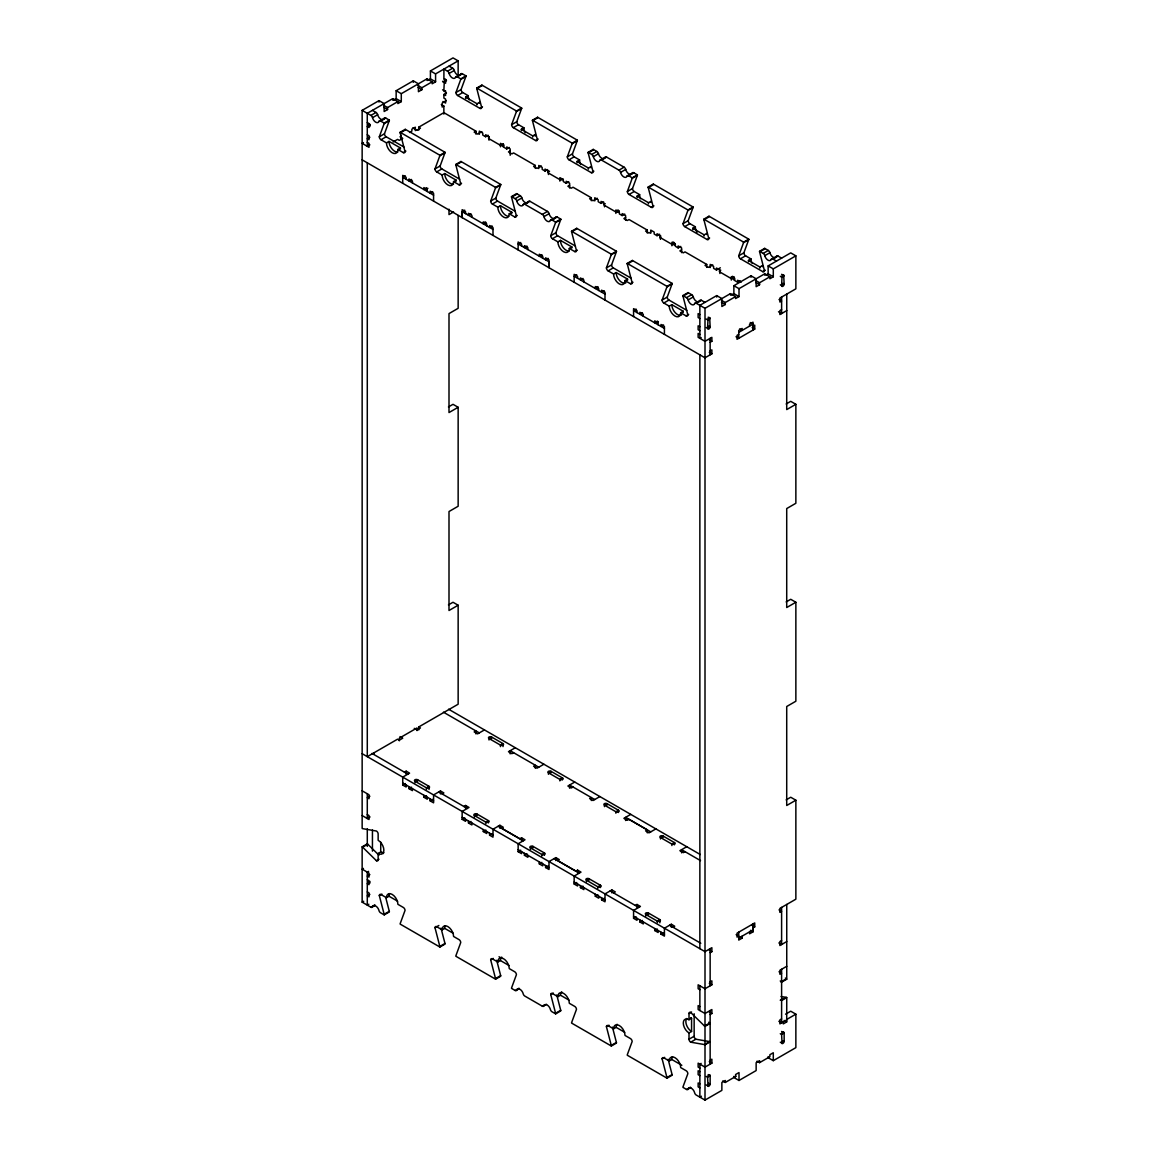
<?xml version="1.0" encoding="UTF-8"?>
<svg xmlns="http://www.w3.org/2000/svg" width="1158" height="1158" viewBox="0 0 1158 1158"><rect width="100%" height="100%" fill="white"/><g stroke="black" fill="none" stroke-linecap="round" stroke-linejoin="round"><path stroke-width="1.5" d="M369.865 126.569L369.952 124.268M445.627 90.932A1.824 1.057 -60 0 1 443.861 90.556L444.339 80.814A2.099 1.216 -60 0 1 445.946 79.902L446.409 80.365M708.87 326.035L710.144 326.773L707.567 328.264L708.059 318.508A2.099 1.216 -60 0 1 709.666 317.596L710.144 326.788A1.824 1.057 -60 0 1 708.87 329.002A1.824 1.057 -60 0 1 707.581 328.264L706.293 327.526M710.144 1084.178L709.666 1085.437A2.099 1.216 -60 0 1 708.059 1086.349L707.581 1077.172A1.824 1.057 -60 0 1 708.87 1074.942A1.824 1.057 -60 0 1 710.144 1075.681L710.144 1084.178L708.537 1083.251M782.866 283.319L784.154 284.057L781.621 285.519L782.055 275.792A2.099 1.216 -60 0 1 783.662 274.88L784.154 284.057A1.824 1.057 -60 0 1 782.866 286.287A1.824 1.057 -60 0 1 781.578 285.534L780.289 284.796M784.154 1041.462L783.662 1042.707A2.099 1.216 -60 0 1 782.07 1043.619L781.607 1034.427A1.824 1.057 -60 0 1 782.866 1032.227A1.824 1.057 -60 0 1 784.154 1032.965L784.154 1041.462L782.866 1040.709M386.454 142.883L389.016 141.392L400.451 147.992L397.874 149.469A8.077 4.661 60 0 1 392.171 152.769A8.077 4.661 60 0 1 386.454 142.883L381.025 139.742A2.417 1.404 60 0 1 379.303 136.774L384.138 123.631A2.417 1.404 60 0 0 384.21 123.11L389.349 120.142L385.73 118.044A2.417 1.404 60 0 0 384.123 118.434A4.849 2.794 60 0 1 380.881 119.216A4.849 2.794 60 0 1 377.653 114.7A2.417 1.404 60 0 0 376.032 112.456L372.427 110.357M379.303 136.774L384.456 133.807L389.276 120.664A2.417 1.404 60 0 0 389.349 120.142M482.495 106.883L479.933 108.374L457.642 95.506A2.417 1.404 60 0 1 455.934 92.539L460.754 79.395A2.417 1.404 60 0 0 460.826 78.874L465.979 75.892L462.36 73.808A2.417 1.404 60 0 0 460.739 74.199A4.849 2.794 60 0 1 457.511 74.966A4.849 2.794 60 0 1 454.283 70.464A2.417 1.404 60 0 0 452.662 68.206L449.043 66.122M455.934 92.539L461.072 89.571L465.907 76.428A2.417 1.404 60 0 0 465.979 75.892M442.139 175.032L444.701 173.541L456.136 180.141L453.56 181.618A8.077 4.661 60 0 1 447.856 184.918A8.077 4.661 60 0 1 442.139 175.032L436.711 171.891A2.417 1.404 60 0 1 434.988 168.923L439.823 155.78A2.417 1.404 60 0 0 439.895 155.259L445.034 152.291L405.271 129.32L400.118 132.287A2.417 1.404 60 0 0 400.19 132.895L405.025 151.626A2.417 1.404 60 0 1 403.302 152.61L397.874 149.469M434.988 168.923L440.141 165.956L444.961 152.813A2.417 1.404 60 0 0 445.034 152.291M538.181 139.032L535.618 140.523L513.327 127.655A2.417 1.404 60 0 1 511.619 124.688L516.439 111.544A2.417 1.404 60 0 0 516.511 111.023L521.665 108.056L481.887 85.084L476.749 88.051A2.417 1.404 60 0 0 476.821 88.659L481.641 107.376A2.417 1.404 60 0 1 479.933 108.374M511.619 124.688L516.758 121.72L521.592 108.577A2.417 1.404 60 0 0 521.665 108.056M497.824 207.181L500.401 205.69L511.822 212.29L509.245 213.767A8.077 4.661 60 0 1 503.542 217.067A8.077 4.661 60 0 1 497.824 207.181L492.396 204.04A2.417 1.404 60 0 1 490.674 201.072L495.508 187.929A2.417 1.404 60 0 0 495.581 187.408L500.719 184.44L460.956 161.469L455.803 164.45A2.417 1.404 60 0 0 455.876 165.058L460.71 183.775A2.417 1.404 60 0 1 458.988 184.759L453.56 181.618M490.674 201.072L495.827 198.105L500.647 184.962A2.417 1.404 60 0 0 500.719 184.44M593.866 171.181L591.304 172.672L569.012 159.804A2.417 1.404 60 0 1 567.304 156.837L572.124 143.693A2.417 1.404 60 0 0 572.197 143.172L577.35 140.205L537.573 117.233L532.434 120.2A2.417 1.404 60 0 0 532.506 120.808L537.326 139.525A2.417 1.404 60 0 1 535.618 140.523M567.304 156.837L572.443 153.869L577.277 140.726A2.417 1.404 60 0 0 577.35 140.205M557.881 241.848L560.458 240.372L571.878 246.958L569.302 248.449A8.077 4.661 60 0 1 563.599 251.749A8.077 4.661 60 0 1 557.881 241.848L552.453 238.722A2.417 1.404 60 0 1 550.73 235.74L555.565 222.611A2.417 1.404 60 0 0 555.637 222.075L560.776 219.108L557.157 217.024A2.417 1.404 60 0 0 555.551 217.414A4.849 2.794 60 0 1 552.308 218.182A4.849 2.794 60 0 1 549.08 213.68A2.417 1.404 60 0 0 547.473 211.422L529.944 201.304A2.417 1.404 60 0 0 528.337 201.695A4.849 2.794 60 0 1 525.095 202.476A4.849 2.794 60 0 1 521.867 197.96A2.417 1.404 60 0 0 520.246 195.716L516.642 193.618L511.489 196.599A2.417 1.404 60 0 0 511.561 197.207L516.396 215.924A2.417 1.404 60 0 1 514.673 216.908L509.245 213.767M550.73 235.74L555.883 232.772L560.704 219.629A2.417 1.404 60 0 0 560.776 219.108M653.937 205.863L651.361 207.34L629.069 194.472A2.417 1.404 60 0 1 627.361 191.504L632.181 178.361A2.417 1.404 60 0 0 632.254 177.84L637.407 174.872L633.788 172.788A2.417 1.404 60 0 0 632.167 173.179A4.849 2.794 60 0 1 628.939 173.946A4.849 2.794 60 0 1 625.711 169.444A2.417 1.404 60 0 0 624.09 167.186L606.575 157.068A2.417 1.404 60 0 0 604.954 157.459A4.849 2.794 60 0 1 601.726 158.226A4.849 2.794 60 0 1 598.483 153.725A2.417 1.404 60 0 0 596.877 151.481L593.258 149.382L588.119 152.349A2.417 1.404 60 0 0 588.192 152.957L593.012 171.688A2.417 1.404 60 0 1 591.304 172.672M627.361 191.504L632.5 188.537L637.334 175.394A2.417 1.404 60 0 0 637.407 174.872M613.566 273.997L616.143 272.521L627.564 279.107L624.987 280.598A8.077 4.661 60 0 1 619.284 283.898A8.077 4.661 60 0 1 613.566 273.997L608.138 270.871A2.417 1.404 60 0 1 606.416 267.889L611.25 254.76A2.417 1.404 60 0 0 611.323 254.224L616.461 251.257L576.698 228.3L571.545 231.267A2.417 1.404 60 0 0 571.618 231.875L576.452 250.591A2.417 1.404 60 0 1 574.73 251.576L569.302 248.449M606.416 267.889L611.569 264.921L616.389 251.778A2.417 1.404 60 0 0 616.461 251.257M709.622 238.012L707.046 239.489L684.754 226.621A2.417 1.404 60 0 1 683.046 223.653L687.866 210.51A2.417 1.404 60 0 0 687.939 209.989L693.092 207.021L653.315 184.064L648.176 187.031A2.417 1.404 60 0 0 648.248 187.639L653.069 206.356A2.417 1.404 60 0 1 651.361 207.34M683.046 223.653L688.185 220.686L693.02 207.543A2.417 1.404 60 0 0 693.092 207.021M669.252 306.146L671.828 304.67L683.249 311.256L680.672 312.747A8.077 4.661 60 0 1 674.969 316.047A8.077 4.661 60 0 1 669.252 306.146L663.824 303.02A2.417 1.404 60 0 1 662.101 300.052L666.936 286.909A2.417 1.404 60 0 0 667.008 286.373L672.147 283.406L632.384 260.449L627.231 263.416A2.417 1.404 60 0 0 627.303 264.024L632.138 282.74A2.417 1.404 60 0 1 630.415 283.724L624.987 280.598M662.101 300.052L667.254 297.07L672.074 283.942A2.417 1.404 60 0 0 672.147 283.406M765.308 270.161L762.731 271.638L740.44 258.784A2.417 1.404 60 0 1 738.732 255.802L743.552 242.673A2.417 1.404 60 0 0 743.624 242.138L748.777 239.17L709 216.213L703.861 219.18A2.417 1.404 60 0 0 703.934 219.788L708.754 238.505A2.417 1.404 60 0 1 707.046 239.489M738.732 255.802L743.87 252.835L748.705 239.692A2.417 1.404 60 0 0 748.777 239.17M378.984 855.226L367.781 844.225A2.417 1.404 60 0 0 367.289 843.864L362.15 846.831A2.417 1.404 60 0 1 362.642 847.193L376.437 860.727A2.417 1.404 60 0 0 378.145 859.743L378.145 853.475A8.077 4.661 60 0 0 383.863 850.175A8.077 4.661 60 0 0 378.145 840.274L378.145 834.006A2.417 1.404 60 0 0 376.437 831.039L362.642 828.65A2.417 1.404 60 0 1 362.15 828.448L362.15 110.357L379.013 100.63L384.152 103.598L384.152 111.515L387.583 109.532L387.583 107.549L397.86 101.615L397.86 103.598L401.29 101.615L401.29 93.697L396.152 90.729L396.152 98.647L401.29 101.615M396.152 90.729L413.29 80.828L418.429 83.796L418.429 91.714L421.859 89.731L421.859 87.762L432.151 81.813L432.151 83.796L435.582 81.813L435.582 73.895L458.148 60.867L458.148 75.299M435.582 81.813L430.429 78.845L430.429 70.927L453.01 57.9L458.148 60.867M397.86 101.615L392.721 98.647L367.274 113.339L367.289 146.313L369.865 144.837M401.29 93.697L427.012 78.845L432.151 81.813M393.575 100.124L396.152 98.647M427.649 80.452L430.429 78.845M362.15 110.357L370.893 115.424L376.032 112.456M442.877 81.697L445.613 83.275L445.613 79.323L443.905 78.339L443.905 69.089L447.524 71.188L452.662 68.206M370.893 115.424A2.417 1.404 60 0 1 372.514 117.667L377.653 114.7M447.524 71.188A2.417 1.404 60 0 1 449.13 73.432L454.283 70.464M369.851 125.05L367.274 126.526L368.997 127.525L368.997 123.559L367.274 122.574M372.514 117.667A4.849 2.794 60 0 0 375.742 122.183A4.849 2.794 60 0 0 378.97 121.402L384.123 118.434M449.13 73.432A4.849 2.794 60 0 0 452.373 77.948A4.849 2.794 60 0 0 455.601 77.166L460.739 74.199M378.97 121.402A2.417 1.404 60 0 1 380.591 121.025L385.73 118.044M455.601 77.166A2.417 1.404 60 0 1 457.207 76.775L462.36 73.808M384.138 123.631L389.276 120.664M460.754 79.395L465.907 76.428M369.851 137.252L367.274 138.743L368.997 139.727L368.997 135.761L367.274 134.777M442.877 101.499L445.613 103.076L445.613 99.11L443.905 98.126L443.905 94.493L446.467 93.016M362.15 143.346L363.438 142.608M446.148 100.789L442.153 103.105L442.153 107.057L443.861 106.073L443.861 114.106M381.025 139.742L386.164 136.774L403.997 147.066M457.642 95.506L462.78 92.539L468.223 95.665A8.077 4.661 60 0 0 469.149 99.82M400.19 132.895L405.343 129.928A2.417 1.404 60 0 1 405.271 129.32M476.821 88.659L481.96 85.692A2.417 1.404 60 0 1 481.887 85.084M465.733 98.416A8.077 4.661 60 0 1 465.646 97.156L468.223 95.665M401.233 135.298L401.015 139.38M393.155 141.942L397.585 139.38L399.307 140.364L402.738 138.395L399.988 136.803M409.556 132.475L411.872 131.129L411.872 129.16L415.302 127.177L415.302 130.637M418.733 130.145L418.733 127.177L443.876 112.659L475.88 131.129L475.88 134.096M416.808 130.261L420.441 128.162L418.733 127.177M476.98 104.9A8.077 4.661 60 0 0 477.067 103.757L479.644 102.266A8.077 4.661 60 0 1 479.542 103.409M403.302 152.61L405.879 151.119M475.88 131.129L474.158 132.128L477.588 134.096L481.873 131.636M439.823 155.78L444.961 152.813M516.439 111.544L521.592 108.577M405.3 175.842L402.738 177.319L433.584 195.137M411.568 179.476L408.991 180.966L408.991 178.983L412.422 180.966L412.422 182.95M479.325 134.285L479.325 131.115L482.756 133.098L482.756 135.081L485.622 136.731L488.184 135.24M436.711 171.891L441.849 168.923L459.683 179.215M513.327 127.655L518.48 124.688L523.908 127.814A8.077 4.661 60 0 0 525.182 132.721M455.876 165.058L461.029 162.077A2.417 1.404 60 0 1 460.956 161.469M532.506 120.808L537.645 117.841A2.417 1.404 60 0 1 537.573 117.233M521.418 130.565A8.077 4.661 60 0 1 521.332 129.305L523.908 127.814M432.701 191.692L430.139 193.169L430.139 191.186L433.57 193.169L433.57 201.087M500.444 146.805L500.473 143.331L503.904 145.3L503.904 147.283L506.755 148.933L509.332 147.442M532.666 137.049A8.077 4.661 60 0 0 532.752 135.906L535.329 134.415A8.077 4.661 60 0 1 535.112 136.108M510.157 150.931L508.449 151.915L511.879 153.898L513.587 152.914L535.3 165.449L535.3 168.417M458.988 184.759L461.564 183.268M453.574 211.972L449 214.606L449 209.207M495.508 187.929L500.647 184.962M572.124 143.693L577.277 140.726M535.3 165.449L533.592 166.434L537.023 168.417L541.307 165.941M462.158 217.574L462.158 211.639L464.734 210.148M470.988 213.796L468.425 215.272L468.425 213.289L471.856 215.272L471.856 217.255M538.76 168.59L538.76 165.435L542.19 167.403L542.19 169.386L545.042 171.037L547.618 169.56M492.396 204.04L497.535 201.072L515.368 211.364M569.012 159.804L574.165 156.837L579.593 159.963A8.077 4.661 60 0 0 580.52 164.118M511.561 197.207L516.714 194.226A2.417 1.404 60 0 1 516.642 193.618M588.192 152.957L593.33 149.99A2.417 1.404 60 0 1 593.258 149.382M577.118 162.713A8.077 4.661 60 0 1 577.017 161.454L579.593 159.963M511.489 196.599L515.107 198.684L520.246 195.716M588.119 152.349L591.738 154.448L596.877 151.481M515.107 198.684A2.417 1.404 60 0 1 516.729 200.927L521.867 197.96M591.738 154.448A2.417 1.404 60 0 1 593.345 156.692L598.483 153.725M516.729 200.927A4.849 2.794 60 0 0 519.956 205.444A4.849 2.794 60 0 0 523.184 204.662L528.337 201.695M593.345 156.692A4.849 2.794 60 0 0 596.587 161.208A4.849 2.794 60 0 0 599.815 160.426L604.954 157.459M523.184 204.662A2.417 1.404 60 0 1 524.806 204.286L529.944 201.304M599.815 160.426A2.417 1.404 60 0 1 601.422 160.036L606.575 157.068M588.351 169.198A8.077 4.661 60 0 0 588.438 168.055L591.014 166.564A8.077 4.661 60 0 1 590.927 167.707M492.136 225.998L489.559 227.489L489.559 225.506L492.99 227.489L492.99 235.407M559.879 181.111L559.907 177.637L563.324 179.62L563.324 181.589L566.19 183.239L568.752 181.763M514.673 216.908L517.25 215.417M569.591 185.237L567.883 186.235L571.299 188.204L573.022 187.22L591.318 197.772L591.318 200.739M524.806 204.286L542.32 214.389L547.473 211.422M601.422 160.036L618.951 170.154L624.09 167.186M542.32 214.389A2.417 1.404 60 0 1 543.942 216.647L549.08 213.68M618.951 170.154A2.417 1.404 60 0 1 620.558 172.412L625.711 169.444M543.942 216.647A4.849 2.794 60 0 0 547.169 221.149A4.849 2.794 60 0 0 550.412 220.382L555.551 217.414M620.558 172.412A4.849 2.794 60 0 0 623.8 176.913A4.849 2.794 60 0 0 627.028 176.146L632.167 173.179M550.412 220.382A2.417 1.404 60 0 1 552.019 219.991L557.157 217.024M627.028 176.146A2.417 1.404 60 0 1 628.649 175.755L633.788 172.788M591.318 197.772L589.61 198.756L593.026 200.739L597.311 198.264M520.724 242.485L518.147 243.976L549.008 261.78L549.008 267.73L548.993 259.812L545.563 257.829L545.563 259.812L548.139 258.335M555.565 222.611L560.704 219.629M632.181 178.361L637.334 175.394M526.991 246.118L524.429 247.609L524.429 245.626L527.845 247.609L527.845 249.592M594.763 200.927L594.763 197.757L598.194 199.741L598.194 201.724L601.045 203.374L603.622 201.883M552.453 238.722L557.591 235.74L575.425 246.046M629.069 194.472L634.222 191.504L639.65 194.645A8.077 4.661 60 0 0 640.577 198.785M571.618 231.875L576.771 228.908A2.417 1.404 60 0 1 576.698 228.3M648.248 187.639L653.387 184.672A2.417 1.404 60 0 1 653.315 184.064M637.175 197.381A8.077 4.661 60 0 1 637.074 196.122L639.65 194.645M541.857 254.702L539.281 256.179L539.281 254.21L542.711 256.179L542.711 258.162M615.882 213.434L615.897 209.974L619.327 211.943L619.327 213.926L622.193 215.576L624.755 214.085M648.408 203.866A8.077 4.661 60 0 0 648.494 202.722L651.071 201.246A8.077 4.661 60 0 1 650.984 202.389M625.61 217.559L623.887 218.558L627.318 220.527L629.026 219.542L647.308 230.109L647.308 233.076M574.73 251.576L577.306 250.099M647.308 230.109L645.585 231.093L649.016 233.076L650.738 232.092M576.727 274.808L574.165 276.299L605.026 294.103M611.25 254.76L616.389 251.778M687.866 210.51L693.02 207.543M582.995 278.456L580.419 279.932L580.419 277.963L583.849 279.932L583.849 281.915M650.753 233.265L650.753 230.095L654.183 232.078L654.183 234.046L657.049 235.696L659.611 234.22M608.138 270.871L613.277 267.889L631.11 278.195M684.754 226.621L689.907 223.653L695.336 226.794A8.077 4.661 60 0 0 697 232.425M627.303 264.024L632.456 261.057A2.417 1.404 60 0 1 632.384 260.449M703.934 219.788L709.072 216.821A2.417 1.404 60 0 1 709 216.213M692.86 229.53A8.077 4.661 60 0 1 692.759 228.271L695.336 226.794M597.166 286.605L597.875 287.01L595.284 288.516L595.284 286.533L598.715 288.516L598.715 290.499M604.143 290.658L601.567 292.149L601.567 290.166L604.997 292.149L604.997 300.067M671.872 245.771L671.901 242.297L675.331 244.28L675.331 246.263L678.183 247.913L680.759 246.422M704.093 236.015A8.077 4.661 60 0 0 704.18 234.871L706.756 233.395A8.077 4.661 60 0 1 706.669 234.538M681.584 249.896L679.876 250.895L683.307 252.864L685.015 251.879L706.727 264.415L706.727 267.382M630.415 283.724L632.992 282.248M448.436 406.95L453.01 404.316L458.148 407.283L458.148 506.249L449 511.532L449 610.512L458.148 605.229L458.148 704.209L418.733 726.963L418.733 729.931M458.148 407.283L449 412.566L449 313.586L458.148 308.303L458.148 215.518M666.936 286.909L672.074 283.942M743.552 242.673L748.705 239.692M706.727 264.415L705.019 265.414L708.45 267.382L712.735 264.907M636.162 309.114L633.585 310.605L664.446 328.423M642.415 312.761L639.853 314.252L639.853 312.269L643.283 314.252L643.283 316.235M710.187 267.57L710.187 264.4L713.617 266.383L713.617 268.367L716.469 270.017L720.334 267.788M663.824 303.02L668.962 300.052L686.795 310.344M740.44 258.784L745.593 255.802L751.021 258.943A8.077 4.661 60 0 0 751.947 263.098M680.672 312.747L686.115 315.888A2.417 1.404 60 0 0 687.823 314.889L682.988 296.173A2.417 1.404 60 0 1 682.916 295.565L688.069 292.598L691.673 294.682A2.417 1.404 60 0 1 693.295 296.94A4.849 2.794 60 0 0 697.796 301.891M762.731 271.638A2.417 1.404 60 0 0 764.439 270.654L759.619 251.937A2.417 1.404 60 0 1 759.547 251.329L764.685 248.362L768.304 250.446A2.417 1.404 60 0 1 769.925 252.705A4.849 2.794 60 0 0 773.153 257.206A4.849 2.794 60 0 0 776.381 256.439A2.417 1.404 60 0 1 778.002 256.048L781.621 258.133M682.988 296.173L688.141 293.206A2.417 1.404 60 0 1 688.069 292.598M759.619 251.937L764.758 248.97A2.417 1.404 60 0 1 764.685 248.362M748.546 261.679A8.077 4.661 60 0 1 748.444 260.434L751.021 258.943M682.916 295.565L686.535 297.649L691.673 294.682M759.547 251.329L763.165 253.414L768.304 250.446M686.535 297.649A2.417 1.404 60 0 1 688.156 299.908L693.295 296.94M763.165 253.414A2.417 1.404 60 0 1 764.772 255.672L769.925 252.705M658.395 321.635A1.824 1.057 0 0 1 657.31 321.331L654.704 322.821L654.704 320.853L658.135 322.821L658.135 324.805M688.156 299.908A4.849 2.794 60 0 0 691.384 304.409A4.849 2.794 60 0 0 694.612 303.642L699.765 300.675A2.417 1.404 60 0 1 701.372 300.284L704.99 302.368M764.772 255.672A4.849 2.794 60 0 0 768.015 260.174A4.849 2.794 60 0 0 771.242 259.406L776.381 256.439M694.612 303.642A2.417 1.404 60 0 1 696.233 303.251L701.372 300.284M771.242 259.406A2.417 1.404 60 0 1 772.864 259.016L778.002 256.048M759.778 268.164A8.077 4.661 60 0 0 759.88 267.02L762.442 265.544A8.077 4.661 60 0 1 762.355 266.687M663.563 324.964L660.986 326.455L660.986 324.472L664.417 326.455L664.417 334.373M731.306 280.091L731.335 276.603L734.765 278.586L734.765 280.569L737.617 282.219L740.194 280.728M739.007 296.593L733.868 293.625L733.868 285.708L739.007 288.675L739.007 296.593L735.576 298.576L735.576 296.593L725.299 302.527L725.299 304.511L721.868 306.494L721.868 298.576L716.715 295.594L699.852 305.336L699.866 338.324L701.155 337.586M733.868 285.708L751.006 275.807L756.145 278.774L756.145 286.692L759.576 284.709L759.576 282.74L769.867 276.791L769.867 278.774L773.298 276.791L773.298 268.873L795.864 255.846L795.864 288.834L779.87 298.069L779.87 302.035L781.578 301.051L779.001 299.56M773.298 276.791L768.145 273.824L768.145 265.906L790.726 252.878L795.864 255.846M686.115 315.888L688.677 314.397M696.233 303.251L705.005 308.303L730.437 293.625L735.576 296.593M739.007 288.675L764.714 273.824L769.867 276.791M731.291 295.102L733.868 293.625M766.003 275.068L768.145 273.824M707.567 320.028L710.144 318.537M781.621 277.269L784.183 275.778L781.621 274.301M710.144 342.29L711.866 341.292L711.866 337.34L704.99 341.306L698.129 337.34L698.129 333.388L699.852 334.373M738.732 332.375L753.018 324.124L750.283 322.546M710.144 350.86L711.866 349.875L711.866 353.827L704.99 357.793L362.136 159.847M738.732 334.358L737.024 335.342L737.024 339.308L754.726 329.075L754.726 325.123L753.018 326.107M781.578 309.62L779.87 310.619L779.87 314.571L786.76 310.59M786.152 403.983L790.726 401.334L795.864 404.316L795.864 503.281L786.716 508.565L786.716 607.53L795.864 602.261L795.864 701.227L786.716 706.51L786.716 805.49L795.864 800.207L795.864 899.187L779.87 908.422L779.87 912.374L781.578 911.389L779.001 909.899M795.864 404.316L786.716 409.585L786.76 294.089M448.436 604.896L453.01 602.261L458.148 605.229M404.446 772.154L406.169 771.17L409.585 773.153L402.723 777.119L402.723 785.037L406.154 787.006L406.154 785.037M484.464 729.916L477.588 733.883L474.158 731.914L475.88 730.915L475.88 733.883M369.865 796.255L367.289 797.732L369.011 798.73L369.011 794.764L362.15 790.813M402.723 785.037L405.286 783.546M409.006 786.687L409.006 788.656L411.582 787.179M370.039 816.94L367.289 818.518L367.289 793.78M423.857 795.256L423.857 797.24L426.434 795.749M442.168 793.939L443.876 792.94L440.445 790.957L433.584 794.924L433.584 802.841L430.154 800.873L430.154 798.89M515.324 747.735L508.449 751.701L511.879 753.684L513.587 752.7M430.154 800.873L432.716 799.382M786.152 601.928L790.726 599.294L795.864 602.261M362.642 847.193L367.781 844.225M378.145 853.475L380.721 851.984A8.077 4.661 60 0 0 383.848 852.722M463.88 806.475L465.588 805.476L469.019 807.459L462.143 811.425L462.143 819.343L465.574 821.326L465.574 819.343M363.438 868.413L362.15 869.166L369.011 873.118L369.011 877.084L367.289 876.085L369.865 874.608M376.437 860.727L379.013 859.25M543.884 764.237L537.023 768.203L533.592 766.22L535.3 765.235L535.3 768.203M368.577 871.395L367.289 872.133L367.289 905.122L368.837 904.224M462.143 819.343L464.72 817.852M468.44 820.993L468.44 822.976L471.002 821.485M488.43 820.66L485.868 822.151L474.433 815.55A1.824 1.057 0 0 1 474.447 814.06A1.824 1.057 0 0 1 477.024 814.06L488.444 820.66L488.444 822.889M369.865 894.396L367.289 895.887L369.011 896.871L369.011 892.919L367.289 891.921M483.291 829.577L483.291 831.545L485.868 830.069M362.15 846.831L362.15 902.154L363.699 901.257M521.578 851.68L521.578 853.649L518.147 851.68L518.147 843.762L525.008 839.796L521.578 837.813L519.87 838.812L501.588 828.245L503.31 827.261L499.88 825.278L493.004 829.244L493.004 837.162L489.573 835.179L489.573 833.195M574.744 782.055L567.883 786.021L571.299 787.99L573.022 787.006M385.788 897.711L389.291 911.317A2.417 1.404 60 0 1 389.363 911.925L384.224 914.892A2.417 1.404 60 0 0 384.152 914.284L379.317 895.568L381.894 894.092M489.573 835.179L492.15 833.702M379.317 895.568A2.417 1.404 60 0 1 381.04 894.584L386.468 897.711L389.03 896.234A8.077 4.661 60 0 1 389.667 893.571M362.15 902.154L370.907 907.206L374.758 904.977M370.907 907.206A2.417 1.404 60 0 0 372.529 906.83L375.091 905.339M384.152 914.284L389.291 911.317M599.887 796.559L593.026 800.525L589.61 798.542L591.318 797.558L591.318 800.525M518.147 851.68L520.724 850.189M524.429 853.33L524.429 855.299L527.006 853.822M539.295 861.899L539.295 863.882L541.857 862.392M577.581 884.003L577.581 885.986L574.151 884.003L574.165 876.085L581.012 872.119L577.596 870.136L575.873 871.134L557.577 860.582L559.285 859.598L555.869 857.615L549.008 861.566L549.008 869.484L545.577 867.516L545.577 865.533M630.748 814.378L623.887 818.344L627.318 820.313L629.026 819.328L647.308 829.895L647.308 832.863M441.024 928.151L444.976 943.466A2.417 1.404 60 0 1 445.048 944.074L439.91 947.041A2.417 1.404 60 0 0 439.837 946.433L435.003 927.717L438.868 925.488M545.577 867.516L548.154 866.025M435.003 927.717A2.417 1.404 60 0 1 436.725 926.733L442.153 929.86L444.715 928.383A8.077 4.661 60 0 1 445.352 925.72M439.837 946.433L444.976 943.466M647.308 829.895L645.585 830.879L649.016 832.863L655.891 828.896M574.151 884.003L576.727 882.526M580.433 885.653L580.433 887.636L583.01 886.145M600.437 885.32L597.861 886.811L586.44 880.21A1.824 1.057 0 0 1 586.455 878.719A1.824 1.057 0 0 1 589.017 878.719L589.017 880.21M595.299 894.237L595.299 896.22L597.861 894.729M496.71 960.3L500.661 975.615A2.417 1.404 60 0 1 500.734 976.223L495.595 979.19A2.417 1.404 60 0 0 495.523 978.582L490.688 959.866L493.265 958.39M613.595 892.905L615.303 891.921L611.873 889.937L605.012 893.904L605.012 901.821L601.581 899.838L601.581 897.87M686.752 846.715L679.876 850.681L683.307 852.664L685.015 851.666M601.581 899.838L604.143 898.362M490.688 959.866A2.417 1.404 60 0 1 492.411 958.882L497.839 962.009L500.401 960.532A8.077 4.661 60 0 1 501.689 957.116M786.152 799.874L790.726 797.24L795.864 800.207M495.523 978.582L500.661 975.615M635.308 905.44L637.016 904.456L640.446 906.439L633.571 910.405L633.571 918.323L637.001 920.292L637.001 918.323M633.571 918.323L636.147 916.832M497.839 962.009A8.077 4.661 60 0 1 503.556 958.723A8.077 4.661 60 0 1 509.259 968.609L514.688 971.75A2.417 1.404 60 0 1 516.41 974.718L511.575 987.861A2.417 1.404 60 0 0 511.503 988.382L515.122 990.466L518.972 988.237M515.122 990.466A2.417 1.404 60 0 0 516.743 990.09L519.305 988.599M639.867 919.973L639.867 921.942L642.429 920.465M654.719 928.542L654.719 930.525L657.295 929.034M673.015 927.211L674.738 926.226L671.307 924.243L664.431 928.209L664.431 936.127L661.001 934.159L661.001 932.176M556.766 994.983L560.718 1010.297A2.417 1.404 60 0 1 560.79 1010.905L555.652 1013.872A2.417 1.404 60 0 0 555.579 1013.264L550.745 994.548L553.321 993.057M661.001 934.159L663.577 932.668M550.745 994.548A2.417 1.404 60 0 1 552.467 993.55L557.895 996.691L560.458 995.2A8.077 4.661 60 0 1 561.746 991.784M516.743 990.09A4.849 2.794 60 0 1 519.971 989.308A4.849 2.794 60 0 1 523.199 993.825A2.417 1.404 60 0 0 524.82 996.068L542.335 1006.186L544.911 1004.695M542.335 1006.186A2.417 1.404 60 0 0 543.956 1005.795L546.518 1004.319M555.579 1013.264L560.718 1010.297M710.144 952.629L711.866 951.644L711.866 947.678L705.005 951.644L362.15 753.684M753.018 927.876L754.726 926.892L754.726 922.926L737.024 933.16L737.024 937.111L738.732 936.127L736.155 934.636M738.732 938.11L753.018 929.86M742.162 936.127L742.162 938.11L738.732 940.079L738.732 932.161M753.018 923.925L753.018 931.843L749.588 933.811L749.588 931.843M612.452 1027.132L616.403 1042.446A2.417 1.404 60 0 1 616.476 1043.054L611.337 1046.021A2.417 1.404 60 0 0 611.265 1045.413L606.43 1026.697L609.007 1025.206M606.43 1026.697A2.417 1.404 60 0 1 608.153 1025.698L613.581 1028.84L616.143 1027.349A8.077 4.661 60 0 1 617.084 1024.28M710.144 981.825L711.866 980.84L711.866 984.792L705.005 988.758L698.144 984.792L698.144 988.758L699.866 989.743M781.578 940.585L779.87 941.57L779.87 945.536L786.745 941.555M611.265 1045.413L616.403 1042.446M690.718 1042.186L695.857 1039.218L709.666 1041.607A2.417 1.404 60 0 1 710.144 1041.809L705.005 1044.777A2.417 1.404 60 0 0 704.513 1044.574L690.718 1042.186A2.417 1.404 60 0 1 689.01 1039.218L689.01 1032.95A8.077 4.661 60 0 1 683.292 1023.05A8.077 4.661 60 0 1 689.01 1019.749L689.01 1013.482L691.572 1011.991M689.01 1019.749L691.572 1018.258L691.572 1031.46L689.01 1032.95M786.745 966.308L779.87 970.274L779.87 974.24L781.578 973.241L779.001 971.765M710.144 1014.48L711.866 1013.496L711.866 1009.544L705.005 1013.496L698.144 1009.544L698.144 1005.578L699.866 1006.563M704.513 1026.031L709.666 1023.064A2.417 1.404 60 0 0 710.144 1023.426L705.005 1026.393A2.417 1.404 60 0 1 704.513 1026.031L690.718 1012.497A2.417 1.404 60 0 0 689.01 1013.482M781.114 981.81L786.253 978.843A2.417 1.404 60 0 0 786.745 979.205L781.607 982.172A2.417 1.404 60 0 1 781.114 981.81L780.246 980.956M689.01 1039.218L694.149 1036.251L694.149 1013.728M668.137 1059.28L672.089 1074.595A2.417 1.404 60 0 1 672.161 1075.203L667.022 1078.17A2.417 1.404 60 0 0 666.95 1077.562L662.115 1058.846L664.692 1057.355M662.115 1058.846A2.417 1.404 60 0 1 663.838 1057.847L669.266 1060.989L671.828 1059.498A8.077 4.661 60 0 1 672.48 1056.849M704.513 1044.574L709.666 1041.607M780.246 1000.208L786.253 997.385A2.417 1.404 60 0 1 786.745 997.588L786.716 1021.906L783.286 1023.889L783.286 1021.906M786.745 997.588L781.607 1000.555A2.417 1.404 60 0 0 781.114 1000.353M666.95 1077.562L672.089 1074.595M785.573 1014.176L790.726 1011.209L795.864 1014.176L795.864 1047.643L773.298 1060.67L768.145 1057.703L768.145 1056.588M701.155 1063.391L699.866 1064.144L699.866 1097.133L701.415 1096.235M710.144 1060.178L711.866 1059.194L711.866 1063.145L705.005 1067.111L698.144 1063.145L698.144 1067.111L699.866 1068.096M781.578 1018.939L779.87 1019.937L779.87 1023.889L786.745 1019.923M786.716 1019.46L795.864 1014.176M669.266 1060.989A8.077 4.661 60 0 1 674.984 1057.688A8.077 4.661 60 0 1 680.687 1067.589L686.115 1070.716A2.417 1.404 60 0 1 687.838 1073.698L683.003 1086.826A2.417 1.404 60 0 0 682.931 1087.362L686.549 1089.446L690.414 1087.217M781.607 1031.46L784.169 1032.95L781.607 1034.427L780.289 1033.703M686.549 1089.446A2.417 1.404 60 0 0 688.17 1089.056L690.733 1087.579M707.581 1085.422L710.144 1083.931M781.607 1042.678L784.169 1041.201M722.722 1080.964L725.299 1082.455L736.01 1076.26M756.999 1061.177L759.576 1062.653L769.867 1056.718L769.867 1054.735L773.298 1052.752L773.298 1060.67M688.17 1089.056A4.849 2.794 60 0 1 691.398 1088.288A4.849 2.794 60 0 1 694.626 1092.79A2.417 1.404 60 0 0 696.248 1095.048L705.005 1100.1L721.868 1090.373L721.868 1082.455L725.299 1080.472L725.299 1082.455M733.868 1076.39L733.868 1077.505L739.007 1080.472L756.145 1070.571L756.145 1062.653L759.576 1060.67L759.576 1062.653M781.085 996.488L786.253 997.385M457.207 76.775L460.826 78.874M476.749 88.051L516.511 111.023M532.434 120.2L572.197 143.172M628.649 175.755L632.254 177.84M648.176 187.031L687.939 209.989M703.861 219.18L743.624 242.138M772.864 259.016L776.468 261.1M430.429 70.927L435.582 73.895M768.145 265.906L773.298 268.873M443.905 79.323L446.467 80.814M442.573 81.321L443.861 82.073M780.289 276.299L781.578 277.052M465.646 97.156L477.067 103.757M521.332 129.305L532.752 135.906M577.017 161.454L588.438 168.055M637.074 196.122L648.494 202.722M692.759 228.271L704.18 234.871M748.444 260.434L759.88 267.02M442.573 89.817L445.613 91.525L445.613 95.492L443.905 94.493M418.009 85.533L421.859 87.762M755.725 280.511L759.576 282.74M418.009 87.516L421.859 89.731M755.725 282.494L759.576 284.709M441.299 104.582L443.861 106.073M617.75 210.061L618.459 210.466A1.824 1.057 0 0 1 618.951 211.002M673.015 241.979L674.448 242.804L674.448 245.033M732.449 276.299L733.883 277.124M741.048 282.219L737.617 280.236L737.617 282.219M660.697 236.087A1.824 1.057 0 0 0 660.451 237.694L671.872 244.295A1.824 1.057 0 0 0 673.681 244.555A1.824 1.057 0 0 0 674.94 243.759M778.494 311.763L781.621 313.557L781.621 297.07M383.718 105.32L387.583 107.549M721.434 300.298L725.299 302.527M383.718 107.303L387.583 109.532M721.434 302.281L725.299 304.511M412.899 127.771L417.025 130.391M752.164 327.598L754.726 329.075M380.591 121.025L384.21 123.11M400.118 132.287L439.895 155.259M455.803 164.45L495.581 187.408M552.019 219.991L555.637 222.075M571.545 231.267L611.323 254.224M627.231 263.416L667.008 286.373M739.586 328.915L742.162 330.406L742.162 328.423L738.732 330.406L738.732 338.324L735.996 336.732M708.218 317.176L710.144 318.291M699.852 314.585L698.129 313.586L698.129 317.553L699.852 318.537M368.577 124.051L369.865 124.789M706.293 319.029L707.581 319.767M699.852 326.788L698.129 325.789L698.129 329.755L699.852 330.739M709.289 339.815L711.866 341.292M367.274 142.362L368.997 143.36L368.997 147.312L362.136 143.36M485.159 221.945L485.882 222.35L483.277 223.856L483.277 221.873L486.707 223.856L486.707 225.839M709.289 352.35L711.866 353.827M462.158 211.639L493.019 229.443M448.566 709.203L700.286 854.532M443.427 712.17L479.311 732.898M538.745 767.204L510.171 750.702L510.171 753.872M594.749 799.541L569.606 785.023L569.606 788.193M650.753 831.864L625.61 817.345L625.61 820.515M700.532 860.626L681.599 849.683L681.599 852.853M418.733 726.963L420.441 727.948L417.025 729.931L414.274 728.353M752.164 925.401L754.726 926.892M778.856 942.945L781.607 944.537L781.607 907.409M750.442 930.352L753.018 931.843M399.988 736.589L402.738 738.182L399.307 740.165L397.585 739.166L367.289 756.666L367.289 162.815M739.586 936.619L742.162 938.11M371.979 753.424L407.862 774.152M438.723 791.956L467.296 808.458M498.143 826.276L523.286 840.795M554.146 858.599L579.289 873.118M600.452 887.549L600.452 885.32L589.002 878.734L586.44 880.21L586.455 881.687M610.15 890.936L638.724 907.423M669.585 925.242L700.793 943.263M709.289 950.153L711.866 951.644M402.738 783.04L433.584 800.858M462.158 817.36L493.019 835.179M518.147 849.697L549.008 867.516M574.165 882.02L605.026 899.838M633.585 916.325L664.446 934.144M409.006 788.656L412.436 790.639L412.436 788.656M423.857 797.24L427.288 799.223L427.288 797.24M468.44 822.976L471.871 824.959L471.871 822.976M483.291 831.545L486.722 833.528L486.722 831.545M524.429 855.299L527.86 857.282L527.86 855.299M539.295 863.882L542.726 865.866L542.726 863.882M580.433 887.636L583.864 889.619L583.864 887.636M595.299 896.22L598.715 898.188L598.715 896.22M639.867 921.942L643.298 923.925L643.298 921.942M654.719 930.525L658.149 932.508L658.149 930.525M784.154 1020.43L786.716 1021.906M778.856 1021.298L781.607 1022.89L781.607 969.275M709.289 983.316L711.866 984.792M782.215 1031.85L784.154 1032.965M780.289 1042.2L781.578 1042.938M367.289 814.566L369.011 815.55L369.011 819.517L362.15 815.55M709.289 1012.02L711.866 1013.496M709.289 1061.669L711.866 1063.145M708.218 1074.566L710.144 1075.681L707.581 1077.172L706.293 1076.433M367.289 879.718L369.011 880.702L369.011 884.669L367.289 883.684L369.865 882.193A1.824 1.057 -60 0 1 370.01 881.426M699.866 1071.729L698.144 1070.745L698.144 1074.696L699.866 1075.681M368.577 881.455L369.865 883.192M499.04 956.769L502.007 958.491M389.03 896.234L397.599 901.185M444.715 928.383L453.299 933.334M500.401 960.532L508.984 965.482M560.458 995.2L569.041 1000.15M616.143 1027.349L624.727 1032.299M671.828 1059.498L681.83 1065.273M706.293 1084.916L707.581 1085.668M699.866 1083.931L698.144 1082.947L698.144 1086.899L699.866 1087.898M384.224 914.892L380.606 912.808A2.417 1.404 60 0 1 378.984 910.55A4.849 2.794 60 0 0 375.757 906.048A4.849 2.794 60 0 0 372.529 906.83M439.91 947.041L400.132 924.084A2.417 1.404 60 0 1 400.205 923.563L405.039 910.42A2.417 1.404 60 0 0 403.317 907.452L397.889 904.311A8.077 4.661 60 0 0 392.171 894.41A8.077 4.661 60 0 0 386.468 897.711M495.595 979.19L455.818 956.233A2.417 1.404 60 0 1 455.89 955.712L460.725 942.569A2.417 1.404 60 0 0 459.002 939.601L453.574 936.46A8.077 4.661 60 0 0 447.856 926.574A8.077 4.661 60 0 0 442.153 929.86M555.652 1013.872L552.033 1011.788A2.417 1.404 60 0 1 550.412 1009.53A4.849 2.794 60 0 0 547.184 1005.028A4.849 2.794 60 0 0 543.956 1005.795M611.337 1046.021L571.56 1023.064A2.417 1.404 60 0 1 571.632 1022.528L576.467 1009.385A2.417 1.404 60 0 0 574.744 1006.418L569.316 1003.291A8.077 4.661 60 0 0 563.613 993.39A8.077 4.661 60 0 0 557.895 996.691M667.022 1078.17L627.245 1055.213A2.417 1.404 60 0 1 627.318 1054.677L632.152 1041.534A2.417 1.404 60 0 0 630.43 1038.567L625.002 1035.44A8.077 4.661 60 0 0 619.298 1025.539A8.077 4.661 60 0 0 613.581 1028.84M785.399 977.989L786.253 978.843M708.797 1022.21L709.666 1023.064M786.745 904.441L786.745 979.205M764.714 273.824L764.714 275.184M753.018 330.073L753.018 322.156L749.588 324.124L749.588 326.107M751.006 275.807L751.006 277.298M739.007 1080.472L739.007 1072.554L735.576 1074.537L735.576 1076.506M733.897 277.109L733.897 280.077M730.437 293.625L730.437 294.986M719.871 273.491L719.9 270.017L716.469 268.034L716.469 270.017M716.715 295.594L716.715 297.085M710.144 338.339L710.144 354.826M710.144 948.663L710.144 985.791M710.144 1010.529L710.144 1064.144M705.005 308.303L705.005 1043.155M705.005 1044.777L705.005 1100.1M699.866 354.826L699.866 948.663M699.866 985.791L699.866 1010.529M681.613 252.661L681.613 247.913L678.183 245.93L678.183 247.913M674.448 844.819L674.448 842.59L663.013 836.004A1.824 1.057 0 0 0 660.451 836.004A1.824 1.057 0 0 0 660.451 837.48L660.451 838.971M671.872 845.557L671.872 844.081L660.451 837.48L663.027 835.989L663.013 837.48M671.307 924.243L671.307 927.211M660.48 238.866L660.48 235.696L657.049 233.728L657.049 235.696M660.451 237.694L660.451 239.185M659.857 922.81L659.872 919.626L648.437 913.04A1.824 1.057 0 0 0 645.875 913.025A1.824 1.057 0 0 0 645.875 914.516L645.875 916.007M657.31 321.331L657.31 322.807M657.31 922.593L657.31 921.117L659.857 919.64A1.824 1.057 0 0 1 659.872 921.117A1.824 1.057 0 0 1 657.31 921.117L645.86 914.516L648.437 913.04L648.451 914.516M636.987 312.602L636.987 310.619L633.571 308.636L633.571 316.554M637.016 904.456L637.016 907.423M625.61 220.324L625.61 215.576L622.193 213.593L622.193 215.576M618.459 210.466L618.459 212.319M618.459 812.482L618.459 810.253L607.038 803.652A1.824 1.057 0 0 0 604.462 803.652A1.824 1.057 0 0 0 604.462 805.143L604.462 806.634M615.882 813.22L615.882 811.744L618.459 810.253A1.824 1.057 0 0 1 618.459 811.744A1.824 1.057 0 0 1 615.882 811.744L604.462 805.143L607.038 803.652L607.038 805.143M611.873 889.937L611.873 892.905M604.462 206.848L604.476 203.374L601.045 201.391L601.045 203.374M597.875 287.01L597.875 288.501M597.875 888.287L597.875 886.796A1.824 1.057 0 0 0 600.452 886.796A1.824 1.057 0 0 0 600.452 885.32M577.567 278.282L577.567 276.313L574.136 274.33L574.136 282.248M577.596 870.136L577.596 873.118M569.62 188.001L569.62 183.239L566.19 181.27L566.19 183.239M562.441 779.783L562.441 777.93L551.02 771.329A1.824 1.057 0 0 0 548.443 771.329A1.824 1.057 0 0 0 548.443 772.82L548.443 774.297M559.879 780.897L559.879 779.421L548.443 772.82L551.034 771.329L551.02 772.82M555.869 857.615L555.869 860.582M548.443 174.511L548.472 171.037L545.042 169.054L545.042 171.037M544.434 855.226L544.434 852.997L533.013 846.397A1.824 1.057 0 0 0 530.436 846.397A1.824 1.057 0 0 0 530.436 847.888L530.436 849.364M541.857 255.44L541.857 256.179M541.857 855.965L541.857 854.474L530.436 847.888L533.013 846.397L533.013 847.888M521.563 245.959L521.563 243.976L518.133 241.993L518.133 249.911M521.578 837.813L521.578 840.795M510.186 155.273L510.186 148.933L506.755 146.95L506.755 148.933M503.05 143.824L503.05 146.791M503.035 746.577L503.035 743.61L491.585 737.024A1.824 1.057 0 0 0 489.023 737.024A1.824 1.057 0 0 0 489.023 738.514L489.023 739.991M500.444 746.592L500.444 745.101L489.023 738.514L491.6 737.009L491.585 738.514M499.88 825.278L499.88 828.245M489.023 140.205L489.038 136.731L485.622 134.748L485.622 136.731M485.882 223.103L485.882 223.841M485.882 823.628L485.882 822.137A1.824 1.057 0 0 0 488.444 822.137A1.824 1.057 0 0 0 488.444 820.66M477.024 815.536L477.024 814.06L474.433 815.55L474.447 817.027M465.559 213.622L465.559 211.653L462.143 209.67L462.143 217.588M465.588 805.476L465.588 808.443M440.445 790.957L440.445 793.939M429.01 789.524L429.025 786.34L417.575 779.754L415.013 781.245L415.013 782.721M427.273 191.519L427.273 189.536L423.857 187.567L423.857 189.536L426.419 188.059L426.448 189.521M427.012 78.845L427.012 80.452M426.448 789.307L426.448 787.831L429.01 786.354A1.824 1.057 0 0 1 429.025 787.831A1.824 1.057 0 0 1 426.448 787.831L415.013 781.245A1.824 1.057 0 0 1 415.013 779.754A1.824 1.057 0 0 1 417.589 779.754L417.589 781.23M417.025 730.597L417.025 727.948L399.307 738.182L399.307 740.816M413.29 80.828L413.29 82.319M406.14 179.316L406.14 177.333L402.709 175.35L402.709 183.268M406.169 771.17L406.169 774.137M392.721 98.647L392.721 100.124M383.298 851.955L383.298 853.562M380.721 842.098L380.721 851.984M379.013 100.63L379.013 102.107M374.15 752.7L374.15 754.191M372.442 830.054L372.442 851.144M367.289 828.839L367.289 846.411M427.924 188.349A1.824 1.057 0 0 1 426.709 188.161M503.397 144.157A1.824 1.057 0 0 1 502.76 145.445A1.824 1.057 0 0 1 500.444 145.315L489.023 138.728A1.824 1.057 0 0 1 489.269 137.107M562.976 178.882A1.824 1.057 0 0 1 561.862 179.852A1.824 1.057 0 0 1 559.879 179.635L548.443 173.034A1.824 1.057 0 0 1 548.024 171.934A1.824 1.057 0 0 1 549.543 171.239M734.186 277.355A1.824 1.057 0 0 1 733.68 278.702A1.824 1.057 0 0 1 731.306 278.6L719.871 272A1.824 1.057 0 0 1 719.422 270.958A1.824 1.057 0 0 1 720.783 270.234M618.98 211.321A1.824 1.057 0 0 1 617.779 212.203A1.824 1.057 0 0 1 615.882 211.957L604.462 205.357A1.824 1.057 0 0 1 605.026 203.649M462.78 92.539A2.417 1.404 60 0 1 461.072 89.571M518.48 124.688A2.417 1.404 60 0 1 516.758 121.72M574.165 156.837A2.417 1.404 60 0 1 572.443 153.869M634.222 191.504A2.417 1.404 60 0 1 632.5 188.537M689.907 223.653A2.417 1.404 60 0 1 688.185 220.686M745.593 255.802A2.417 1.404 60 0 1 743.87 252.835M386.164 136.774A2.417 1.404 60 0 1 384.456 133.807M441.849 168.923A2.417 1.404 60 0 1 440.141 165.956M497.535 201.072A2.417 1.404 60 0 1 495.827 198.105M557.591 235.74A2.417 1.404 60 0 1 555.883 232.772M613.277 267.889A2.417 1.404 60 0 1 611.569 264.921M668.962 300.052A2.417 1.404 60 0 1 667.254 297.07M699.765 300.675A4.849 2.794 60 0 1 698.925 301.702M681.57 314.962A8.077 4.661 60 0 1 675.346 312.79A8.077 4.661 60 0 1 671.828 304.67M683.249 311.256A8.077 4.661 60 0 1 683.162 312.414M625.885 282.813A8.077 4.661 60 0 1 619.66 280.641A8.077 4.661 60 0 1 616.143 272.521M627.564 279.107A8.077 4.661 60 0 1 627.477 280.265M569.287 250.996A8.077 4.661 60 0 1 563.439 247.899A8.077 4.661 60 0 1 560.458 240.372M571.878 246.958A8.077 4.661 60 0 1 571.777 248.102M508.738 216.372A8.077 4.661 60 0 1 500.401 205.69M511.822 212.29A8.077 4.661 60 0 1 511.72 213.434M453.545 184.165A8.077 4.661 60 0 1 447.697 181.068A8.077 4.661 60 0 1 444.701 173.541M456.136 180.141A8.077 4.661 60 0 1 456.035 181.285M397.86 152.016A8.077 4.661 60 0 1 392.012 148.919A8.077 4.661 60 0 1 389.016 141.392M400.451 147.992A8.077 4.661 60 0 1 400.35 149.136M695.857 1039.218A2.417 1.404 60 0 1 694.149 1036.251M691.572 1031.46A8.077 4.661 60 0 1 686.549 1025.105A8.077 4.661 60 0 1 686.795 1018.49M690.544 1017.781A8.077 4.661 60 0 1 691.572 1018.258M503.035 743.61L500.459 745.101A1.824 1.057 0 0 0 503.021 745.101A1.824 1.057 0 0 0 503.021 743.624M562.455 777.93L559.893 779.406A1.824 1.057 0 0 0 562.441 779.421A1.824 1.057 0 0 0 562.441 777.93M544.434 852.997L541.857 854.474A1.824 1.057 0 0 0 544.434 854.474A1.824 1.057 0 0 0 544.434 852.997M674.463 842.59L671.886 844.066A1.824 1.057 0 0 0 674.448 844.081A1.824 1.057 0 0 0 674.448 842.59"/></g></svg>
